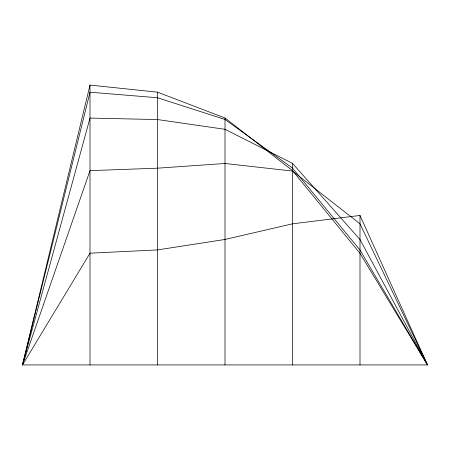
<?xml version="1.0" encoding="UTF-8"?>
<svg xmlns="http://www.w3.org/2000/svg" width="450" height="450" viewBox="0 0 450 450"><rect width="100%" height="100%" fill="white"/><g stroke="black" fill="none" stroke-linecap="round" stroke-linejoin="round"><path stroke-width="0.67" d="M90 85.073L22.5 364.928L427.5 364.928L360 215.449L292.5 223.824L225 239.456L157.5 249.919L90 253.187L22.5 364.928L90 92.205L157.5 97.746L225 119.464L292.5 168.092L360 250.054L427.5 364.928L360 223.819L292.5 171.062L225 163.485L157.5 168.182L90 170.646L22.5 364.928L90 118.08L157.5 119.554L225 129.313L292.5 163.361L360 239.546L427.5 364.928L360 253.344L292.5 170.606L225 117.99L157.5 92.177L90 85.073L90 364.928M360 215.449L360 364.928M292.5 163.361L292.5 364.928M225 117.99L225 364.928M157.5 92.177L157.5 364.928"/></g></svg>
